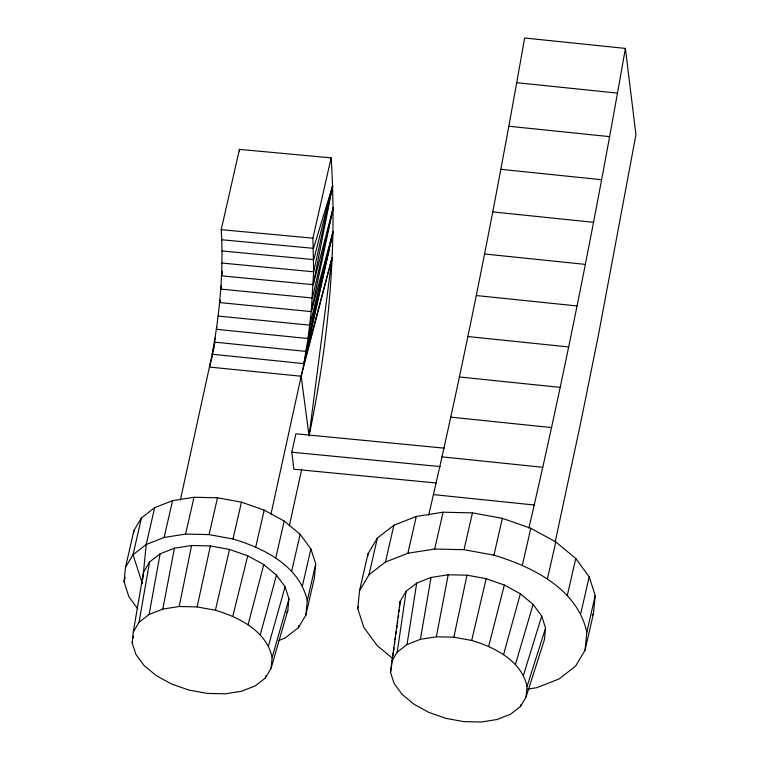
<?xml version="1.0" encoding="UTF-8"?>
<svg xmlns="http://www.w3.org/2000/svg" width="760" height="760" viewBox="0 0 760 760"><rect width="100%" height="100%" fill="white"/><g stroke="black" fill="none" stroke-linecap="round" stroke-linejoin="round"><path stroke-width="1.14" d="M214.054 347.358L212.22 354.236C219.725 313.234 223.763 271.339 221.226 229.672L239.438 149.378L331.132 157.871C337.25 250.923 328.159 344.736 309.044 435.869L301.178 376.238L332.994 232.066L311.239 311.591L308.047 338.533L303.848 363.631L212.22 354.236L180.367 500.042M220.039 300.267L219.554 302.565L311.239 311.591L313.642 271.795L312.92 238.165L331.132 157.871M137.626 608.627L128.896 596.761L124.06 581.78L125.466 567.444L133.902 530.622L141.455 517.911L154.65 507.68L172.567 500.64L194 497.268L217.483 497.781L241.423 502.161L264.185 510.103L284.212 521.065L300.133 534.299L310.887 548.91L315.723 563.892L314.317 578.227L305.881 615.049L298.328 627.769L285.133 637.991L278.815 640.481M133.684 532.827L133.902 530.622M142.832 579.091L143.507 572.204L149.559 562.029L160.103 553.85L174.439 548.216L191.586 545.519L210.377 545.936L229.53 549.442L247.731 555.797L263.758 564.566L276.498 575.149L285.095 586.834L288.962 598.823L287.841 610.289L271.082 668.344L265.306 678.062L255.237 685.871L241.547 691.248L225.178 693.823L207.233 693.424L188.955 690.08L171.57 684.019L156.275 675.64L144.105 665.532L135.898 654.379L132.202 642.931L133.275 631.987L143.507 572.204L146.214 544.502L154.65 507.68M271.082 668.344L272.156 657.4L288.962 598.823M305.881 615.049L307.287 600.714L315.723 563.892M392.635 658.426L377.245 645.639L363.812 627.38L357.77 608.656L359.527 590.729L367.963 553.907L377.406 538.014L393.889 525.236L416.299 516.429L443.089 512.211L472.445 512.867L502.369 518.339L530.812 528.267L555.845 541.966L575.757 558.514L589.19 576.774L595.241 595.498L593.475 613.415L585.048 650.237L575.596 666.13L559.113 678.917L536.712 687.714L527.392 689.187M367.745 556.149L367.963 553.907M390.526 672.353L400.121 601.445L406.163 591.27L416.717 583.091L431.053 577.457L448.2 574.76L466.991 575.178L486.144 578.683L504.345 585.029L520.362 593.797L533.111 604.39L541.709 616.075L545.575 628.064L544.454 639.531L526.015 697.139L520.381 706.619L510.558 714.239L497.201 719.482L481.232 722L463.724 721.611L445.892 718.352L428.925 712.433L414.01 704.264L402.135 694.403L394.126 683.515L390.526 672.353L391.846 663.024M399.104 611.771L399.332 609.472M399.56 607.183L400.121 601.445M526.015 697.139L527.06 686.461L545.575 628.064M585.048 650.237L586.806 632.32L595.241 595.498M309.044 435.869L332.072 257.688L303.848 363.631M392.179 660.697L392.512 658.369M392.844 656.032L393.347 652.536M393.68 650.208L394.012 647.871M394.506 644.375L394.839 642.048M395.171 639.72L395.504 637.383M396.007 633.887L396.34 631.56M396.834 628.064L397.166 625.736M397.499 623.399L397.831 621.072M398.335 617.576L398.667 615.248M391.571 661.665L397.204 652.194L406.163 591.27M397.204 652.194L407.027 644.565L416.717 583.091M132.202 642.931L132.601 640.614M133 638.286L133.399 635.958M407.027 644.565L420.384 639.322L431.053 577.457M133.275 631.987L139.052 622.269L149.559 562.029M428.621 515.385C465.405 357.266 496.631 197.894 524.609 38L625.385 48.412L635.939 134.7L598.538 334.523L580.783 422.294L555.18 541.975M528.865 528.105C565.877 369.236 597.274 209.085 625.385 48.412M139.052 622.269L149.121 614.46L160.103 553.85M149.121 614.46L162.811 609.083L174.439 548.216M420.384 639.322L436.354 636.804L448.2 574.76M221.483 275.842L313.187 284.667L332.738 185.383L313.519 248.34L221.815 239.77M221.711 274.673L222.405 271.177M162.811 609.083L179.189 606.508L191.586 545.519M311.239 311.591L333.222 207.832L313.187 284.667M436.354 636.804L453.862 637.193L466.991 575.178M179.189 606.508L197.125 606.908L210.377 545.936M270.969 514.111L301.178 376.238L332.072 257.688M436.373 483.018L293.835 469.205L291.849 452.209L295.887 433.779L444.486 448.181M289.351 525.768L301.72 469.291M212.22 354.236L214.795 342.646M215.46 337.497L214.415 342.114L306.062 351.424L332.994 232.066L309.785 325.175L218.111 316.055M124.06 581.78L125.115 577.182M141.455 517.911L133.029 554.733L125.466 567.444M142.386 583.67L133.029 554.733L146.214 544.502L164.131 537.462L172.567 500.64M164.131 537.462L185.573 534.09L194 497.268M185.573 534.09L209.057 534.612L217.483 497.781M307.287 600.714C299.753 566.153 264.091 548.216 232.987 538.992L241.423 502.161M255.749 546.934L264.185 510.103M275.776 557.887L284.212 521.065M291.707 571.13L300.133 534.299M302.452 585.732L310.887 548.91M298.328 627.769L298.851 625.461M357.77 608.656L358.292 606.356M359.527 590.729L368.97 574.836L377.406 538.014M368.97 574.836L385.462 562.058L393.889 525.236M385.462 562.058L407.863 553.251L416.299 516.429M407.863 553.251L434.653 549.033L443.089 512.211M434.653 549.033L464.008 549.689L472.445 512.867M586.806 632.32C577.591 589.01 532.636 566.836 493.933 555.161L502.369 518.339M522.376 565.089L530.812 528.267M547.409 578.788L555.845 541.966M567.321 595.336L575.757 558.514M580.764 613.595L589.19 576.774M220.951 287.935L221.483 285.627M333.222 207.832L312.369 298.015L220.685 289.085M272.156 657.4C266.399 631 239.162 617.3 215.403 610.251L229.53 549.442M527.06 686.461C521.455 660.706 494.874 647.339 471.694 640.461L486.144 578.683M216.932 327.009L216.391 329.317L308.047 338.533L332.994 232.066M232.788 616.312L247.731 555.797M488.661 646.38L504.345 585.029M221.787 274.692L222.385 272.403M212.496 355.594L209.494 367.07L301.178 376.238M248.083 624.692L263.758 564.566M260.252 634.799L276.498 575.149M219.554 302.565L220.172 300.305M503.576 654.55L520.362 593.797M268.46 645.952L285.095 586.834M265.306 678.062L265.952 675.801M515.451 664.411L533.111 604.39M523.459 675.298L541.709 616.075M520.381 706.619L521.094 704.387M286.634 612.322L287.841 610.289M592.297 615.4L593.475 613.415M221.226 229.672L312.92 238.165M222.053 250.971L313.756 259.616L332.738 185.383L313.642 271.795L221.948 263.055M291.849 452.209L440.277 466.592M516.724 82.688L617.5 93.109M508.848 126.236L609.625 136.648M500.859 169.318L601.635 179.73M492.765 211.907L593.541 222.319M484.566 253.983L585.342 264.394M476.263 295.535L577.039 305.947M467.865 336.537L568.642 346.949M459.382 376.969L560.158 387.381M450.737 417.154L551.513 427.566M442.092 456.865L542.868 467.286M433.466 494.598L534.242 505.01M464.008 549.689L493.933 555.161M209.057 534.612L232.987 538.992M453.862 637.193L471.694 640.461M197.125 606.908L215.403 610.251M239.438 149.378L239.571 151.658"/></g></svg>
